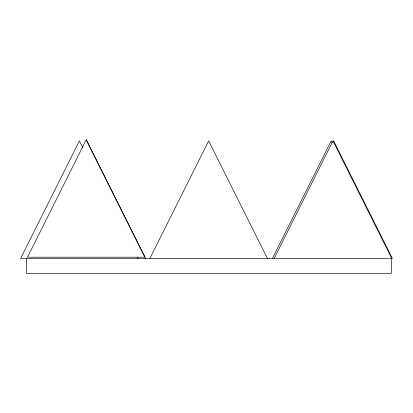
<?xml version="1.0" encoding="UTF-8"?>
<svg xmlns="http://www.w3.org/2000/svg" width="413" height="413" viewBox="0 0 413 413"><rect width="100%" height="100%" fill="white"/><g stroke="black" fill="none" stroke-linecap="round" stroke-linejoin="round"><path stroke-width="0.62" d="M149.94 258.362L208.684 140.879L267.423 258.362M272.451 258.362L331.19 140.879L332.052 142.609M274.217 258.362L332.961 140.879L391.7 258.362M333.033 142.031L333.611 140.879L392.35 258.362L20.65 258.362L79.389 140.879L82.848 147.792M86.751 140.879L145.495 258.362M137.555 257.211L138.133 258.362M391.328 258.362L391.328 273.292L26.401 273.292L26.401 258.362M86.234 139.708L27.495 257.191L144.978 257.191L86.234 139.708"/></g></svg>
